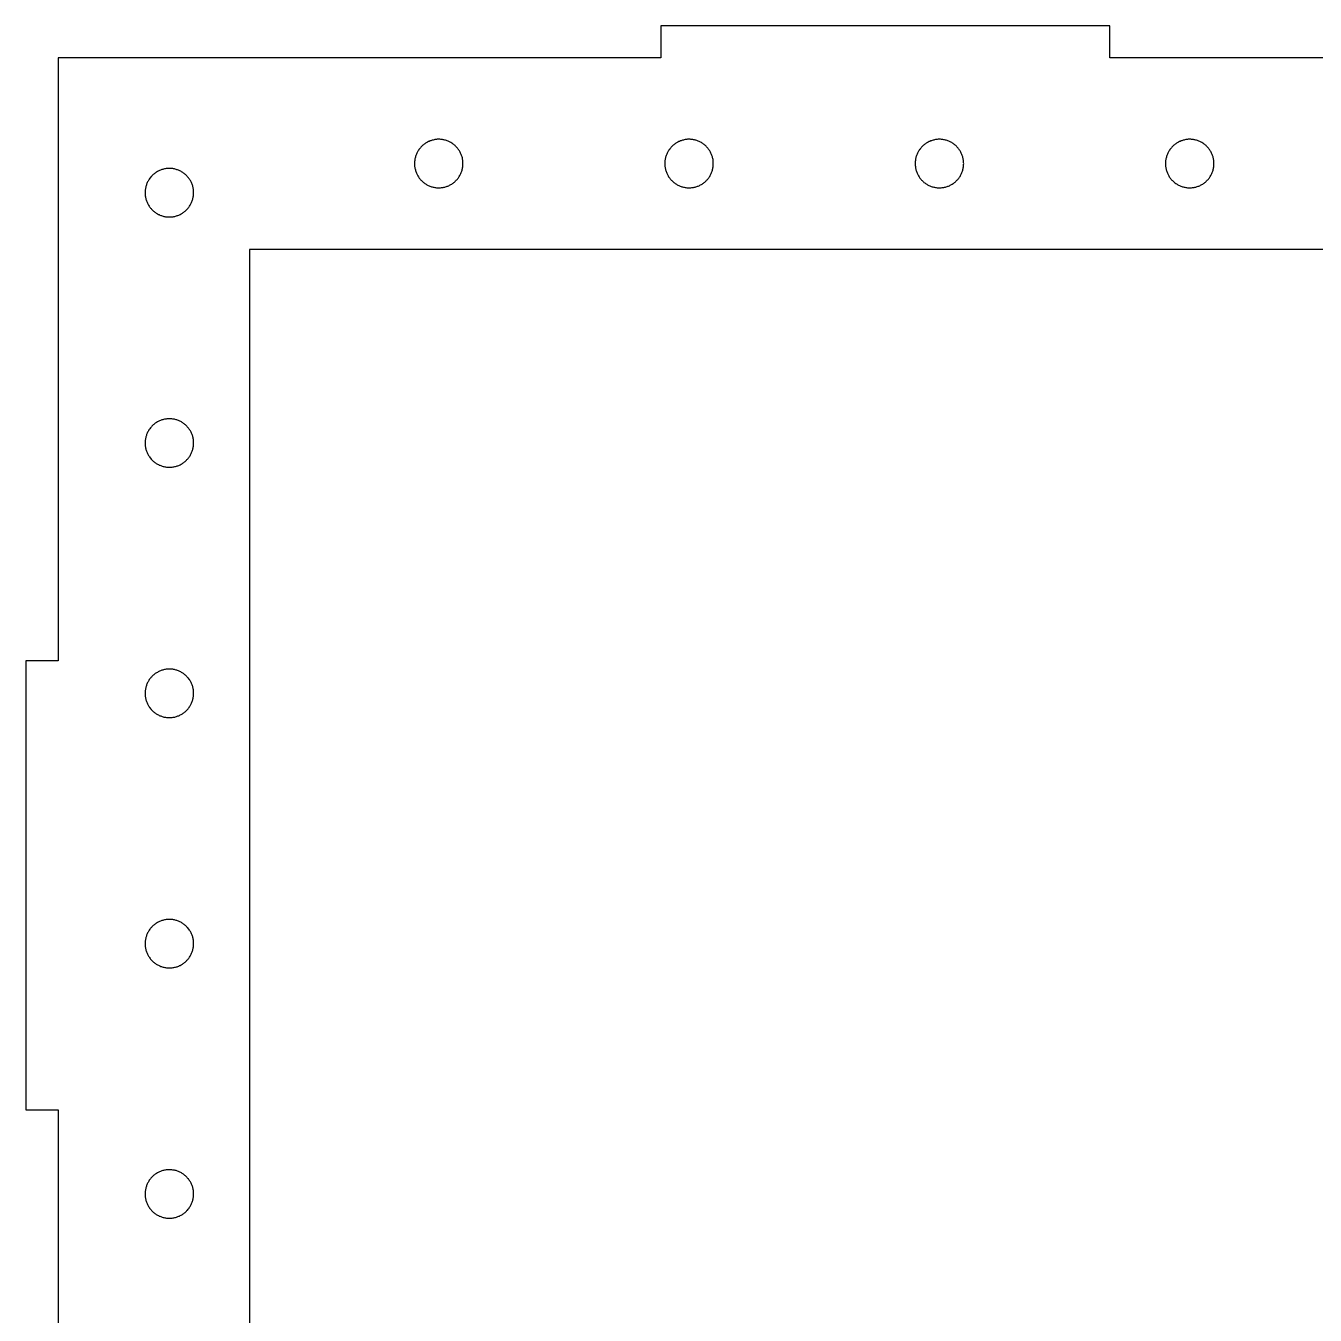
# Model space of a CAD drawing. Header units: millimetres. Extents: x 240 to 1017, y -90 to 481.
# Drawn here: x 502.3 to 629.3, y 354.3 to 481.3 of the extents above; entities that cross this region are included whole.
import ezdxf

# ---------------------------------------------------------------- set-up
doc = ezdxf.new("R2010")
doc.units = ezdxf.units.MM
doc.layers.add('Default', color=18, linetype='Continuous', true_color=0x000000)

msp = doc.modelspace()

# ---------------------------------------------------------------- linework, layer by layer
at = {"layer": 'Default'}
msp.add_lwpolyline([(649.52, 478.15), (609.06, 478.15), (609.06, 481.32), (564.85, 481.32), (564.85, 478.15), (505.47, 478.15), (505.47, 418.76), (502.29, 418.76), (502.29, 374.55), (505.47, 374.55), (505.47, 334.09), (502.29, 334.09), (502.29, 289.88), (505.47, 289.88), (505.47, 230.5), (564.85, 230.5), (564.85, 227.32), (609.06, 227.32), (609.06, 230.5), (649.52, 230.5)], dxfattribs=at)
for points in [[(545.34, 467.5), (545.35, 467.58), (545.35, 467.67), (545.35, 467.75), (545.35, 467.83), (545.35, 467.91), (545.34, 468), (545.33, 468.08), (545.32, 468.16), (545.3, 468.24), (545.29, 468.32), (545.26, 468.4), (545.24, 468.48), (545.21, 468.56), (545.18, 468.64), (545.15, 468.71), (545.12, 468.79), (545.08, 468.86), (545.04, 468.94), (545, 469.01), (544.95, 469.08), (544.91, 469.15), (544.86, 469.21), (544.8, 469.28), (544.75, 469.34), (544.69, 469.4), (544.63, 469.46), (544.57, 469.52), (544.51, 469.57), (544.45, 469.62), (544.38, 469.67), (544.31, 469.72), (544.25, 469.77), (544.17, 469.81), (544.1, 469.85), (544.03, 469.89), (543.95, 469.93), (543.88, 469.96), (543.8, 469.99), (543.72, 470.02), (543.64, 470.04), (543.56, 470.06), (543.48, 470.08), (543.4, 470.1), (543.32, 470.11), (543.24, 470.12), (543.16, 470.13), (543.07, 470.14), (542.99, 470.14), (542.91, 470.14), (542.82, 470.14), (542.74, 470.13), (542.66, 470.12), (542.58, 470.11), (542.5, 470.09), (542.41, 470.07), (542.33, 470.05), (542.25, 470.03), (542.18, 470), (542.1, 469.98), (542.02, 469.94), (541.95, 469.91), (541.87, 469.87), (541.8, 469.83), (541.73, 469.79), (541.66, 469.75), (541.59, 469.7), (541.52, 469.65), (541.46, 469.6), (541.39, 469.55), (541.33, 469.49), (541.27, 469.43), (541.21, 469.37), (541.16, 469.31), (541.11, 469.25), (541.05, 469.18), (541.01, 469.12), (540.96, 469.05), (540.92, 468.98), (540.88, 468.91), (540.84, 468.83), (540.8, 468.76), (540.77, 468.68), (540.74, 468.6), (540.71, 468.53), (540.68, 468.45), (540.66, 468.37), (540.64, 468.29), (540.62, 468.21), (540.61, 468.12), (540.6, 468.04), (540.59, 467.96), (540.58, 467.88), (540.58, 467.79), (540.58, 467.71), (540.58, 467.63), (540.59, 467.55), (540.59, 467.46), (540.61, 467.38), (540.62, 467.3), (540.64, 467.22), (540.66, 467.14), (540.68, 467.06), (540.71, 466.98), (540.73, 466.9), (540.76, 466.82), (540.8, 466.75), (540.83, 466.67), (540.87, 466.6), (540.91, 466.53), (540.96, 466.46), (541, 466.39), (541.05, 466.32), (541.1, 466.26), (541.16, 466.19), (541.21, 466.13), (541.27, 466.07), (541.33, 466.01), (541.39, 465.96), (541.45, 465.9), (541.52, 465.85), (541.58, 465.8), (541.65, 465.76), (541.72, 465.71), (541.79, 465.67), (541.87, 465.63), (541.94, 465.59), (542.02, 465.56), (542.09, 465.53), (542.17, 465.5), (542.25, 465.47), (542.33, 465.45), (542.41, 465.43), (542.49, 465.41), (542.57, 465.39), (542.65, 465.38), (542.74, 465.37), (542.82, 465.37), (542.9, 465.36), (542.98, 465.36), (543.07, 465.36), (543.15, 465.37), (543.23, 465.38), (543.31, 465.39), (543.4, 465.4), (543.48, 465.42), (543.56, 465.44), (543.64, 465.46), (543.72, 465.48), (543.8, 465.51), (543.87, 465.54), (543.95, 465.57), (544.02, 465.61), (544.1, 465.65), (544.17, 465.69), (544.24, 465.73), (544.31, 465.78), (544.38, 465.82), (544.44, 465.87), (544.51, 465.93), (544.57, 465.98), (544.63, 466.04), (544.69, 466.1), (544.75, 466.16), (544.8, 466.22), (544.85, 466.28), (544.9, 466.35), (544.95, 466.42), (544.99, 466.49), (545.04, 466.56), (545.08, 466.63), (545.11, 466.71), (545.15, 466.78), (545.18, 466.86), (545.21, 466.94), (545.24, 467.01), (545.26, 467.09), (545.28, 467.17), (545.3, 467.25), (545.32, 467.34), (545.33, 467.42)], [(570, 467.5), (570, 467.58), (570.01, 467.67), (570.01, 467.75), (570.01, 467.83), (570.01, 467.91), (570, 468), (569.99, 468.08), (569.98, 468.16), (569.96, 468.24), (569.94, 468.32), (569.92, 468.4), (569.9, 468.48), (569.87, 468.56), (569.84, 468.64), (569.81, 468.71), (569.77, 468.79), (569.74, 468.86), (569.7, 468.94), (569.65, 469.01), (569.61, 469.08), (569.56, 469.15), (569.51, 469.21), (569.46, 469.28), (569.41, 469.34), (569.35, 469.4), (569.29, 469.46), (569.23, 469.52), (569.17, 469.57), (569.1, 469.62), (569.04, 469.67), (568.97, 469.72), (568.9, 469.77), (568.83, 469.81), (568.76, 469.85), (568.68, 469.89), (568.61, 469.93), (568.53, 469.96), (568.46, 469.99), (568.38, 470.02), (568.3, 470.04), (568.22, 470.06), (568.14, 470.08), (568.06, 470.1), (567.98, 470.11), (567.89, 470.12), (567.81, 470.13), (567.73, 470.14), (567.65, 470.14), (567.56, 470.14), (567.48, 470.14), (567.4, 470.13), (567.31, 470.12), (567.23, 470.11), (567.15, 470.09), (567.07, 470.07), (566.99, 470.05), (566.91, 470.03), (566.83, 470), (566.75, 469.98), (566.68, 469.94), (566.6, 469.91), (566.53, 469.87), (566.45, 469.83), (566.38, 469.79), (566.31, 469.75), (566.24, 469.7), (566.18, 469.65), (566.11, 469.6), (566.05, 469.55), (565.99, 469.49), (565.93, 469.43), (565.87, 469.37), (565.81, 469.31), (565.76, 469.25), (565.71, 469.18), (565.66, 469.12), (565.62, 469.05), (565.57, 468.98), (565.53, 468.91), (565.49, 468.83), (565.46, 468.76), (565.42, 468.68), (565.39, 468.6), (565.36, 468.53), (565.34, 468.45), (565.31, 468.37), (565.29, 468.29), (565.28, 468.21), (565.26, 468.12), (565.25, 468.04), (565.24, 467.96), (565.24, 467.88), (565.23, 467.79), (565.23, 467.71), (565.24, 467.63), (565.24, 467.55), (565.25, 467.46), (565.26, 467.38), (565.28, 467.3), (565.29, 467.22), (565.31, 467.14), (565.34, 467.06), (565.36, 466.98), (565.39, 466.9), (565.42, 466.82), (565.45, 466.75), (565.49, 466.67), (565.53, 466.6), (565.57, 466.53), (565.61, 466.46), (565.66, 466.39), (565.71, 466.32), (565.76, 466.26), (565.81, 466.19), (565.87, 466.13), (565.92, 466.07), (565.98, 466.01), (566.04, 465.96), (566.11, 465.9), (566.17, 465.85), (566.24, 465.8), (566.31, 465.76), (566.38, 465.71), (566.45, 465.67), (566.52, 465.63), (566.6, 465.59), (566.67, 465.56), (566.75, 465.53), (566.83, 465.5), (566.91, 465.47), (566.98, 465.45), (567.06, 465.43), (567.15, 465.41), (567.23, 465.39), (567.31, 465.38), (567.39, 465.37), (567.47, 465.37), (567.56, 465.36), (567.64, 465.36), (567.72, 465.36), (567.81, 465.37), (567.89, 465.38), (567.97, 465.39), (568.05, 465.4), (568.13, 465.42), (568.21, 465.44), (568.29, 465.46), (568.37, 465.48), (568.45, 465.51), (568.53, 465.54), (568.61, 465.57), (568.68, 465.61), (568.75, 465.65), (568.83, 465.69), (568.9, 465.73), (568.97, 465.78), (569.03, 465.82), (569.1, 465.87), (569.16, 465.93), (569.23, 465.98), (569.29, 466.04), (569.35, 466.1), (569.4, 466.16), (569.46, 466.22), (569.51, 466.28), (569.56, 466.35), (569.61, 466.42), (569.65, 466.49), (569.69, 466.56), (569.73, 466.63), (569.77, 466.71), (569.81, 466.78), (569.84, 466.86), (569.87, 466.94), (569.89, 467.01), (569.92, 467.09), (569.94, 467.17), (569.96, 467.25), (569.97, 467.34), (569.99, 467.42)], [(594.65, 467.5), (594.66, 467.58), (594.66, 467.67), (594.67, 467.75), (594.66, 467.83), (594.66, 467.91), (594.65, 468), (594.64, 468.08), (594.63, 468.16), (594.62, 468.24), (594.6, 468.32), (594.58, 468.4), (594.55, 468.48), (594.52, 468.56), (594.5, 468.64), (594.46, 468.71), (594.43, 468.79), (594.39, 468.86), (594.35, 468.94), (594.31, 469.01), (594.26, 469.08), (594.22, 469.15), (594.17, 469.21), (594.11, 469.28), (594.06, 469.34), (594, 469.4), (593.95, 469.46), (593.89, 469.52), (593.82, 469.57), (593.76, 469.62), (593.69, 469.67), (593.63, 469.72), (593.56, 469.77), (593.49, 469.81), (593.41, 469.85), (593.34, 469.89), (593.27, 469.93), (593.19, 469.96), (593.11, 469.99), (593.03, 470.02), (592.95, 470.04), (592.87, 470.06), (592.79, 470.08), (592.71, 470.1), (592.63, 470.11), (592.55, 470.12), (592.47, 470.13), (592.38, 470.14), (592.3, 470.14), (592.22, 470.14), (592.14, 470.14), (592.05, 470.13), (591.97, 470.12), (591.89, 470.11), (591.81, 470.09), (591.73, 470.07), (591.65, 470.05), (591.57, 470.03), (591.49, 470), (591.41, 469.98), (591.33, 469.94), (591.26, 469.91), (591.18, 469.87), (591.11, 469.83), (591.04, 469.79), (590.97, 469.75), (590.9, 469.7), (590.83, 469.65), (590.77, 469.6), (590.7, 469.55), (590.64, 469.49), (590.58, 469.43), (590.53, 469.37), (590.47, 469.31), (590.42, 469.25), (590.37, 469.18), (590.32, 469.12), (590.27, 469.05), (590.23, 468.98), (590.19, 468.91), (590.15, 468.83), (590.11, 468.76), (590.08, 468.68), (590.05, 468.6), (590.02, 468.53), (589.99, 468.45), (589.97, 468.37), (589.95, 468.29), (589.93, 468.21), (589.92, 468.12), (589.91, 468.04), (589.9, 467.96), (589.89, 467.88), (589.89, 467.79), (589.89, 467.71), (589.89, 467.63), (589.9, 467.55), (589.91, 467.46), (589.92, 467.38), (589.93, 467.3), (589.95, 467.22), (589.97, 467.14), (589.99, 467.06), (590.02, 466.98), (590.04, 466.9), (590.08, 466.82), (590.11, 466.75), (590.15, 466.67), (590.18, 466.6), (590.23, 466.53), (590.27, 466.46), (590.31, 466.39), (590.36, 466.32), (590.41, 466.26), (590.47, 466.19), (590.52, 466.13), (590.58, 466.07), (590.64, 466.01), (590.7, 465.96), (590.76, 465.9), (590.83, 465.85), (590.9, 465.8), (590.96, 465.76), (591.03, 465.71), (591.11, 465.67), (591.18, 465.63), (591.25, 465.59), (591.33, 465.56), (591.4, 465.53), (591.48, 465.5), (591.56, 465.47), (591.64, 465.45), (591.72, 465.43), (591.8, 465.41), (591.88, 465.39), (591.97, 465.38), (592.05, 465.37), (592.13, 465.37), (592.21, 465.36), (592.3, 465.36), (592.38, 465.36), (592.46, 465.37), (592.54, 465.38), (592.63, 465.39), (592.71, 465.4), (592.79, 465.42), (592.87, 465.44), (592.95, 465.46), (593.03, 465.48), (593.11, 465.51), (593.18, 465.54), (593.26, 465.57), (593.34, 465.61), (593.41, 465.65), (593.48, 465.69), (593.55, 465.73), (593.62, 465.78), (593.69, 465.82), (593.76, 465.87), (593.82, 465.93), (593.88, 465.98), (593.94, 466.04), (594, 466.1), (594.06, 466.16), (594.11, 466.22), (594.16, 466.28), (594.21, 466.35), (594.26, 466.42), (594.31, 466.49), (594.35, 466.56), (594.39, 466.63), (594.43, 466.71), (594.46, 466.78), (594.49, 466.86), (594.52, 466.94), (594.55, 467.01), (594.57, 467.09), (594.6, 467.17), (594.61, 467.25), (594.63, 467.34), (594.64, 467.42)], [(619.31, 467.5), (619.32, 467.58), (619.32, 467.67), (619.32, 467.75), (619.32, 467.83), (619.32, 467.91), (619.31, 468), (619.3, 468.08), (619.29, 468.16), (619.27, 468.24), (619.25, 468.32), (619.23, 468.4), (619.21, 468.48), (619.18, 468.56), (619.15, 468.64), (619.12, 468.71), (619.08, 468.79), (619.05, 468.86), (619.01, 468.94), (618.96, 469.01), (618.92, 469.08), (618.87, 469.15), (618.82, 469.21), (618.77, 469.28), (618.72, 469.34), (618.66, 469.4), (618.6, 469.46), (618.54, 469.52), (618.48, 469.57), (618.42, 469.62), (618.35, 469.67), (618.28, 469.72), (618.21, 469.77), (618.14, 469.81), (618.07, 469.85), (618, 469.89), (617.92, 469.93), (617.84, 469.96), (617.77, 469.99), (617.69, 470.02), (617.61, 470.04), (617.53, 470.06), (617.45, 470.08), (617.37, 470.1), (617.29, 470.11), (617.2, 470.12), (617.12, 470.13), (617.04, 470.14), (616.96, 470.14), (616.87, 470.14), (616.79, 470.14), (616.71, 470.13), (616.63, 470.12), (616.54, 470.11), (616.46, 470.09), (616.38, 470.07), (616.3, 470.05), (616.22, 470.03), (616.14, 470), (616.06, 469.98), (615.99, 469.94), (615.91, 469.91), (615.84, 469.87), (615.77, 469.83), (615.69, 469.79), (615.62, 469.75), (615.55, 469.7), (615.49, 469.65), (615.42, 469.6), (615.36, 469.55), (615.3, 469.49), (615.24, 469.43), (615.18, 469.37), (615.13, 469.31), (615.07, 469.25), (615.02, 469.18), (614.97, 469.12), (614.93, 469.05), (614.88, 468.98), (614.84, 468.91), (614.8, 468.83), (614.77, 468.76), (614.73, 468.68), (614.7, 468.6), (614.67, 468.53), (614.65, 468.45), (614.63, 468.37), (614.61, 468.29), (614.59, 468.21), (614.57, 468.12), (614.56, 468.04), (614.55, 467.96), (614.55, 467.88), (614.54, 467.79), (614.54, 467.71), (614.55, 467.63), (614.55, 467.55), (614.56, 467.46), (614.57, 467.38), (614.59, 467.3), (614.6, 467.22), (614.62, 467.14), (614.65, 467.06), (614.67, 466.98), (614.7, 466.9), (614.73, 466.82), (614.76, 466.75), (614.8, 466.67), (614.84, 466.6), (614.88, 466.53), (614.92, 466.46), (614.97, 466.39), (615.02, 466.32), (615.07, 466.26), (615.12, 466.19), (615.18, 466.13), (615.24, 466.07), (615.29, 466.01), (615.36, 465.96), (615.42, 465.9), (615.48, 465.85), (615.55, 465.8), (615.62, 465.76), (615.69, 465.71), (615.76, 465.67), (615.83, 465.63), (615.91, 465.59), (615.98, 465.56), (616.06, 465.53), (616.14, 465.5), (616.22, 465.47), (616.3, 465.45), (616.38, 465.43), (616.46, 465.41), (616.54, 465.39), (616.62, 465.38), (616.7, 465.37), (616.79, 465.37), (616.87, 465.36), (616.95, 465.36), (617.03, 465.36), (617.12, 465.37), (617.2, 465.38), (617.28, 465.39), (617.36, 465.4), (617.44, 465.42), (617.53, 465.44), (617.61, 465.46), (617.68, 465.48), (617.76, 465.51), (617.84, 465.54), (617.92, 465.57), (617.99, 465.61), (618.07, 465.65), (618.14, 465.69), (618.21, 465.73), (618.28, 465.78), (618.35, 465.82), (618.41, 465.87), (618.48, 465.93), (618.54, 465.98), (618.6, 466.04), (618.66, 466.1), (618.71, 466.16), (618.77, 466.22), (618.82, 466.28), (618.87, 466.35), (618.92, 466.42), (618.96, 466.49), (619, 466.56), (619.04, 466.63), (619.08, 466.71), (619.12, 466.78), (619.15, 466.86), (619.18, 466.94), (619.21, 467.01), (619.23, 467.09), (619.25, 467.17), (619.27, 467.25), (619.29, 467.34), (619.3, 467.42)], [(516.68, 467.26), (516.6, 467.26), (516.52, 467.27), (516.44, 467.27), (516.35, 467.27), (516.27, 467.27), (516.19, 467.26), (516.11, 467.25), (516.02, 467.24), (515.94, 467.22), (515.86, 467.2), (515.78, 467.18), (515.7, 467.16), (515.62, 467.13), (515.55, 467.1), (515.47, 467.07), (515.39, 467.03), (515.32, 467), (515.25, 466.96), (515.18, 466.91), (515.11, 466.87), (515.04, 466.82), (514.97, 466.77), (514.91, 466.72), (514.84, 466.67), (514.78, 466.61), (514.72, 466.55), (514.67, 466.49), (514.61, 466.43), (514.56, 466.36), (514.51, 466.3), (514.46, 466.23), (514.42, 466.16), (514.37, 466.09), (514.33, 466.02), (514.29, 465.94), (514.26, 465.87), (514.23, 465.79), (514.19, 465.72), (514.17, 465.64), (514.14, 465.56), (514.12, 465.48), (514.1, 465.4), (514.08, 465.32), (514.07, 465.24), (514.06, 465.15), (514.05, 465.07), (514.05, 464.99), (514.04, 464.91), (514.05, 464.82), (514.05, 464.74), (514.06, 464.66), (514.06, 464.57), (514.08, 464.49), (514.09, 464.41), (514.11, 464.33), (514.13, 464.25), (514.15, 464.17), (514.18, 464.09), (514.21, 464.01), (514.24, 463.94), (514.27, 463.86), (514.31, 463.79), (514.35, 463.71), (514.39, 463.64), (514.44, 463.57), (514.48, 463.5), (514.53, 463.44), (514.58, 463.37), (514.64, 463.31), (514.69, 463.25), (514.75, 463.19), (514.81, 463.13), (514.87, 463.07), (514.94, 463.02), (515, 462.97), (515.07, 462.92), (515.14, 462.88), (515.21, 462.83), (515.28, 462.79), (515.35, 462.75), (515.43, 462.72), (515.5, 462.68), (515.58, 462.65), (515.66, 462.62), (515.74, 462.6), (515.82, 462.57), (515.9, 462.55), (515.98, 462.54), (516.06, 462.52), (516.14, 462.51), (516.22, 462.5), (516.31, 462.5), (516.39, 462.49), (516.47, 462.49), (516.56, 462.5), (516.64, 462.5), (516.72, 462.51), (516.8, 462.52), (516.88, 462.54), (516.97, 462.55), (517.05, 462.57), (517.13, 462.6), (517.2, 462.62), (517.28, 462.65), (517.36, 462.68), (517.44, 462.71), (517.51, 462.75), (517.58, 462.79), (517.66, 462.83), (517.73, 462.87), (517.79, 462.92), (517.86, 462.97), (517.93, 463.02), (517.99, 463.07), (518.05, 463.13), (518.11, 463.18), (518.17, 463.24), (518.23, 463.3), (518.28, 463.37), (518.33, 463.43), (518.38, 463.5), (518.43, 463.57), (518.47, 463.64), (518.51, 463.71), (518.55, 463.78), (518.59, 463.86), (518.62, 463.93), (518.66, 464.01), (518.69, 464.09), (518.71, 464.17), (518.74, 464.24), (518.76, 464.33), (518.77, 464.41), (518.79, 464.49), (518.8, 464.57), (518.81, 464.65), (518.82, 464.73), (518.82, 464.82), (518.82, 464.9), (518.82, 464.98), (518.81, 465.07), (518.81, 465.15), (518.8, 465.23), (518.78, 465.31), (518.77, 465.39), (518.75, 465.47), (518.73, 465.55), (518.7, 465.63), (518.67, 465.71), (518.64, 465.79), (518.61, 465.87), (518.57, 465.94), (518.54, 466.01), (518.5, 466.09), (518.45, 466.16), (518.41, 466.23), (518.36, 466.29), (518.31, 466.36), (518.26, 466.42), (518.2, 466.49), (518.15, 466.55), (518.09, 466.61), (518.03, 466.66), (517.96, 466.72), (517.9, 466.77), (517.83, 466.82), (517.76, 466.87), (517.69, 466.91), (517.62, 466.95), (517.55, 466.99), (517.48, 467.03), (517.4, 467.07), (517.33, 467.1), (517.25, 467.13), (517.17, 467.15), (517.09, 467.18), (517.01, 467.2), (516.93, 467.22), (516.85, 467.23), (516.77, 467.25)], [(524.31, 249.34), (734.27, 249.34), (734.27, 459.3), (524.31, 459.3)], [(516.68, 442.6), (516.6, 442.61), (516.52, 442.61), (516.44, 442.62), (516.35, 442.61), (516.27, 442.61), (516.19, 442.6), (516.11, 442.59), (516.02, 442.58), (515.94, 442.56), (515.86, 442.55), (515.78, 442.52), (515.7, 442.5), (515.62, 442.47), (515.55, 442.44), (515.47, 442.41), (515.39, 442.38), (515.32, 442.34), (515.25, 442.3), (515.18, 442.26), (515.11, 442.21), (515.04, 442.17), (514.97, 442.12), (514.91, 442.06), (514.84, 442.01), (514.78, 441.95), (514.72, 441.9), (514.67, 441.83), (514.61, 441.77), (514.56, 441.71), (514.51, 441.64), (514.46, 441.57), (514.42, 441.51), (514.37, 441.43), (514.33, 441.36), (514.29, 441.29), (514.26, 441.21), (514.23, 441.14), (514.19, 441.06), (514.17, 440.98), (514.14, 440.9), (514.12, 440.82), (514.1, 440.74), (514.08, 440.66), (514.07, 440.58), (514.06, 440.5), (514.05, 440.42), (514.05, 440.33), (514.04, 440.25), (514.05, 440.17), (514.05, 440.08), (514.06, 440), (514.06, 439.92), (514.08, 439.84), (514.09, 439.76), (514.11, 439.67), (514.13, 439.59), (514.15, 439.51), (514.18, 439.44), (514.21, 439.36), (514.24, 439.28), (514.27, 439.21), (514.31, 439.13), (514.35, 439.06), (514.39, 438.99), (514.44, 438.92), (514.48, 438.85), (514.53, 438.78), (514.58, 438.72), (514.64, 438.65), (514.69, 438.59), (514.75, 438.53), (514.81, 438.47), (514.87, 438.42), (514.94, 438.37), (515, 438.32), (515.07, 438.27), (515.14, 438.22), (515.21, 438.18), (515.28, 438.14), (515.35, 438.1), (515.43, 438.06), (515.5, 438.03), (515.58, 438), (515.66, 437.97), (515.74, 437.94), (515.82, 437.92), (515.9, 437.9), (515.98, 437.88), (516.06, 437.87), (516.14, 437.86), (516.22, 437.85), (516.31, 437.84), (516.39, 437.84), (516.47, 437.84), (516.56, 437.84), (516.64, 437.85), (516.72, 437.86), (516.8, 437.87), (516.88, 437.88), (516.97, 437.9), (517.05, 437.92), (517.13, 437.94), (517.2, 437.97), (517.28, 437.99), (517.36, 438.02), (517.44, 438.06), (517.51, 438.09), (517.58, 438.13), (517.66, 438.17), (517.73, 438.22), (517.79, 438.26), (517.86, 438.31), (517.93, 438.36), (517.99, 438.42), (518.05, 438.47), (518.11, 438.53), (518.17, 438.59), (518.23, 438.65), (518.28, 438.71), (518.33, 438.78), (518.38, 438.84), (518.43, 438.91), (518.47, 438.98), (518.51, 439.05), (518.55, 439.13), (518.59, 439.2), (518.62, 439.28), (518.66, 439.35), (518.69, 439.43), (518.71, 439.51), (518.74, 439.59), (518.76, 439.67), (518.77, 439.75), (518.79, 439.83), (518.8, 439.91), (518.81, 440), (518.82, 440.08), (518.82, 440.16), (518.82, 440.24), (518.82, 440.33), (518.81, 440.41), (518.81, 440.49), (518.8, 440.58), (518.78, 440.66), (518.77, 440.74), (518.75, 440.82), (518.73, 440.9), (518.7, 440.98), (518.67, 441.06), (518.64, 441.13), (518.61, 441.21), (518.57, 441.28), (518.54, 441.36), (518.5, 441.43), (518.45, 441.5), (518.41, 441.57), (518.36, 441.64), (518.31, 441.7), (518.26, 441.77), (518.2, 441.83), (518.15, 441.89), (518.09, 441.95), (518.03, 442.01), (517.96, 442.06), (517.9, 442.11), (517.83, 442.16), (517.76, 442.21), (517.69, 442.25), (517.62, 442.3), (517.55, 442.34), (517.48, 442.38), (517.4, 442.41), (517.33, 442.44), (517.25, 442.47), (517.17, 442.5), (517.09, 442.52), (517.01, 442.54), (516.93, 442.56), (516.85, 442.58), (516.77, 442.59)], [(516.68, 417.95), (516.6, 417.95), (516.52, 417.96), (516.44, 417.96), (516.35, 417.96), (516.27, 417.95), (516.19, 417.95), (516.11, 417.94), (516.02, 417.92), (515.94, 417.91), (515.86, 417.89), (515.78, 417.87), (515.7, 417.84), (515.62, 417.82), (515.55, 417.79), (515.47, 417.76), (515.39, 417.72), (515.32, 417.68), (515.25, 417.64), (515.18, 417.6), (515.11, 417.56), (515.04, 417.51), (514.97, 417.46), (514.91, 417.41), (514.84, 417.35), (514.78, 417.3), (514.72, 417.24), (514.67, 417.18), (514.61, 417.12), (514.56, 417.05), (514.51, 416.99), (514.46, 416.92), (514.42, 416.85), (514.37, 416.78), (514.33, 416.71), (514.29, 416.63), (514.26, 416.56), (514.23, 416.48), (514.19, 416.41), (514.17, 416.33), (514.14, 416.25), (514.12, 416.17), (514.1, 416.09), (514.08, 416.01), (514.07, 415.92), (514.06, 415.84), (514.05, 415.76), (514.05, 415.68), (514.04, 415.59), (514.05, 415.51), (514.05, 415.43), (514.06, 415.35), (514.06, 415.26), (514.08, 415.18), (514.09, 415.1), (514.11, 415.02), (514.13, 414.94), (514.15, 414.86), (514.18, 414.78), (514.21, 414.7), (514.24, 414.63), (514.27, 414.55), (514.31, 414.48), (514.35, 414.4), (514.39, 414.33), (514.44, 414.26), (514.48, 414.19), (514.53, 414.13), (514.58, 414.06), (514.64, 414), (514.69, 413.94), (514.75, 413.88), (514.81, 413.82), (514.87, 413.76), (514.94, 413.71), (515, 413.66), (515.07, 413.61), (515.14, 413.56), (515.21, 413.52), (515.28, 413.48), (515.35, 413.44), (515.43, 413.4), (515.5, 413.37), (515.58, 413.34), (515.66, 413.31), (515.74, 413.29), (515.82, 413.26), (515.9, 413.24), (515.98, 413.23), (516.06, 413.21), (516.14, 413.2), (516.22, 413.19), (516.31, 413.19), (516.39, 413.18), (516.47, 413.18), (516.56, 413.19), (516.64, 413.19), (516.72, 413.2), (516.8, 413.21), (516.88, 413.23), (516.97, 413.24), (517.05, 413.26), (517.13, 413.28), (517.2, 413.31), (517.28, 413.34), (517.36, 413.37), (517.44, 413.4), (517.51, 413.44), (517.58, 413.48), (517.66, 413.52), (517.73, 413.56), (517.79, 413.61), (517.86, 413.66), (517.93, 413.71), (517.99, 413.76), (518.05, 413.82), (518.11, 413.87), (518.17, 413.93), (518.23, 413.99), (518.28, 414.06), (518.33, 414.12), (518.38, 414.19), (518.43, 414.26), (518.47, 414.33), (518.51, 414.4), (518.55, 414.47), (518.59, 414.55), (518.62, 414.62), (518.66, 414.7), (518.69, 414.78), (518.71, 414.85), (518.74, 414.93), (518.76, 415.01), (518.77, 415.09), (518.79, 415.18), (518.8, 415.26), (518.81, 415.34), (518.82, 415.42), (518.82, 415.51), (518.82, 415.59), (518.82, 415.67), (518.81, 415.75), (518.81, 415.84), (518.8, 415.92), (518.78, 416), (518.77, 416.08), (518.75, 416.16), (518.73, 416.24), (518.7, 416.32), (518.67, 416.4), (518.64, 416.48), (518.61, 416.55), (518.57, 416.63), (518.54, 416.7), (518.5, 416.78), (518.45, 416.85), (518.41, 416.92), (518.36, 416.98), (518.31, 417.05), (518.26, 417.11), (518.2, 417.18), (518.15, 417.24), (518.09, 417.29), (518.03, 417.35), (517.96, 417.41), (517.9, 417.46), (517.83, 417.51), (517.76, 417.55), (517.69, 417.6), (517.62, 417.64), (517.55, 417.68), (517.48, 417.72), (517.4, 417.75), (517.33, 417.79), (517.25, 417.82), (517.17, 417.84), (517.09, 417.87), (517.01, 417.89), (516.93, 417.91), (516.85, 417.92), (516.77, 417.94)], [(516.68, 393.29), (516.6, 393.3), (516.52, 393.3), (516.44, 393.3), (516.35, 393.3), (516.27, 393.3), (516.19, 393.29), (516.11, 393.28), (516.02, 393.27), (515.94, 393.25), (515.86, 393.23), (515.78, 393.21), (515.7, 393.19), (515.62, 393.16), (515.55, 393.13), (515.47, 393.1), (515.39, 393.07), (515.32, 393.03), (515.25, 392.99), (515.18, 392.95), (515.11, 392.9), (515.04, 392.85), (514.97, 392.8), (514.91, 392.75), (514.84, 392.7), (514.78, 392.64), (514.72, 392.58), (514.67, 392.52), (514.61, 392.46), (514.56, 392.4), (514.51, 392.33), (514.46, 392.26), (514.42, 392.19), (514.37, 392.12), (514.33, 392.05), (514.29, 391.98), (514.26, 391.9), (514.23, 391.83), (514.19, 391.75), (514.17, 391.67), (514.14, 391.59), (514.12, 391.51), (514.1, 391.43), (514.08, 391.35), (514.07, 391.27), (514.06, 391.19), (514.05, 391.1), (514.05, 391.02), (514.04, 390.94), (514.05, 390.86), (514.05, 390.77), (514.06, 390.69), (514.06, 390.61), (514.08, 390.53), (514.09, 390.44), (514.11, 390.36), (514.13, 390.28), (514.15, 390.2), (514.18, 390.12), (514.21, 390.05), (514.24, 389.97), (514.27, 389.89), (514.31, 389.82), (514.35, 389.75), (514.39, 389.68), (514.44, 389.61), (514.48, 389.54), (514.53, 389.47), (514.58, 389.4), (514.64, 389.34), (514.69, 389.28), (514.75, 389.22), (514.81, 389.16), (514.87, 389.11), (514.94, 389.05), (515, 389), (515.07, 388.96), (515.14, 388.91), (515.21, 388.87), (515.28, 388.82), (515.35, 388.79), (515.43, 388.75), (515.5, 388.72), (515.58, 388.68), (515.66, 388.66), (515.74, 388.63), (515.82, 388.61), (515.9, 388.59), (515.98, 388.57), (516.06, 388.56), (516.14, 388.54), (516.22, 388.54), (516.31, 388.53), (516.39, 388.53), (516.47, 388.53), (516.56, 388.53), (516.64, 388.54), (516.72, 388.54), (516.8, 388.56), (516.88, 388.57), (516.97, 388.59), (517.05, 388.61), (517.13, 388.63), (517.2, 388.65), (517.28, 388.68), (517.36, 388.71), (517.44, 388.75), (517.51, 388.78), (517.58, 388.82), (517.66, 388.86), (517.73, 388.91), (517.79, 388.95), (517.86, 389), (517.93, 389.05), (517.99, 389.1), (518.05, 389.16), (518.11, 389.22), (518.17, 389.28), (518.23, 389.34), (518.28, 389.4), (518.33, 389.47), (518.38, 389.53), (518.43, 389.6), (518.47, 389.67), (518.51, 389.74), (518.55, 389.82), (518.59, 389.89), (518.62, 389.97), (518.66, 390.04), (518.69, 390.12), (518.71, 390.2), (518.74, 390.28), (518.76, 390.36), (518.77, 390.44), (518.79, 390.52), (518.8, 390.6), (518.81, 390.69), (518.82, 390.77), (518.82, 390.85), (518.82, 390.93), (518.82, 391.02), (518.81, 391.1), (518.81, 391.18), (518.8, 391.26), (518.78, 391.35), (518.77, 391.43), (518.75, 391.51), (518.73, 391.59), (518.7, 391.67), (518.67, 391.75), (518.64, 391.82), (518.61, 391.9), (518.57, 391.97), (518.54, 392.05), (518.5, 392.12), (518.45, 392.19), (518.41, 392.26), (518.36, 392.33), (518.31, 392.39), (518.26, 392.46), (518.2, 392.52), (518.15, 392.58), (518.09, 392.64), (518.03, 392.7), (517.96, 392.75), (517.9, 392.8), (517.83, 392.85), (517.76, 392.9), (517.69, 392.94), (517.62, 392.99), (517.55, 393.03), (517.48, 393.06), (517.4, 393.1), (517.33, 393.13), (517.25, 393.16), (517.17, 393.19), (517.09, 393.21), (517.01, 393.23), (516.93, 393.25), (516.85, 393.27), (516.77, 393.28)], [(516.68, 368.64), (516.6, 368.64), (516.52, 368.65), (516.44, 368.65), (516.35, 368.65), (516.27, 368.64), (516.19, 368.64), (516.11, 368.63), (516.02, 368.61), (515.94, 368.6), (515.86, 368.58), (515.78, 368.56), (515.7, 368.53), (515.62, 368.51), (515.55, 368.48), (515.47, 368.44), (515.39, 368.41), (515.32, 368.37), (515.25, 368.33), (515.18, 368.29), (515.11, 368.25), (515.04, 368.2), (514.97, 368.15), (514.91, 368.1), (514.84, 368.04), (514.78, 367.99), (514.72, 367.93), (514.67, 367.87), (514.61, 367.81), (514.56, 367.74), (514.51, 367.68), (514.46, 367.61), (514.42, 367.54), (514.37, 367.47), (514.33, 367.4), (514.29, 367.32), (514.26, 367.25), (514.23, 367.17), (514.19, 367.09), (514.17, 367.02), (514.14, 366.94), (514.12, 366.86), (514.1, 366.78), (514.08, 366.69), (514.07, 366.61), (514.06, 366.53), (514.05, 366.45), (514.05, 366.37), (514.04, 366.28), (514.05, 366.2), (514.05, 366.12), (514.06, 366.03), (514.06, 365.95), (514.08, 365.87), (514.09, 365.79), (514.11, 365.71), (514.13, 365.63), (514.15, 365.55), (514.18, 365.47), (514.21, 365.39), (514.24, 365.31), (514.27, 365.24), (514.31, 365.16), (514.35, 365.09), (514.39, 365.02), (514.44, 364.95), (514.48, 364.88), (514.53, 364.81), (514.58, 364.75), (514.64, 364.69), (514.69, 364.62), (514.75, 364.56), (514.81, 364.51), (514.87, 364.45), (514.94, 364.4), (515, 364.35), (515.07, 364.3), (515.14, 364.25), (515.21, 364.21), (515.28, 364.17), (515.35, 364.13), (515.43, 364.09), (515.5, 364.06), (515.58, 364.03), (515.66, 364), (515.74, 363.97), (515.82, 363.95), (515.9, 363.93), (515.98, 363.91), (516.06, 363.9), (516.14, 363.89), (516.22, 363.88), (516.31, 363.87), (516.39, 363.87), (516.47, 363.87), (516.56, 363.87), (516.64, 363.88), (516.72, 363.89), (516.8, 363.9), (516.88, 363.91), (516.97, 363.93), (517.05, 363.95), (517.13, 363.97), (517.2, 364), (517.28, 364.03), (517.36, 364.06), (517.44, 364.09), (517.51, 364.13), (517.58, 364.17), (517.66, 364.21), (517.73, 364.25), (517.79, 364.3), (517.86, 364.35), (517.93, 364.4), (517.99, 364.45), (518.05, 364.5), (518.11, 364.56), (518.17, 364.62), (518.23, 364.68), (518.28, 364.75), (518.33, 364.81), (518.38, 364.88), (518.43, 364.95), (518.47, 365.02), (518.51, 365.09), (518.55, 365.16), (518.59, 365.23), (518.62, 365.31), (518.66, 365.39), (518.69, 365.46), (518.71, 365.54), (518.74, 365.62), (518.76, 365.7), (518.77, 365.78), (518.79, 365.87), (518.8, 365.95), (518.81, 366.03), (518.82, 366.11), (518.82, 366.19), (518.82, 366.28), (518.82, 366.36), (518.81, 366.44), (518.81, 366.53), (518.8, 366.61), (518.78, 366.69), (518.77, 366.77), (518.75, 366.85), (518.73, 366.93), (518.7, 367.01), (518.67, 367.09), (518.64, 367.17), (518.61, 367.24), (518.57, 367.32), (518.54, 367.39), (518.5, 367.46), (518.45, 367.53), (518.41, 367.6), (518.36, 367.67), (518.31, 367.74), (518.26, 367.8), (518.2, 367.86), (518.15, 367.92), (518.09, 367.98), (518.03, 368.04), (517.96, 368.09), (517.9, 368.15), (517.83, 368.2), (517.76, 368.24), (517.69, 368.29), (517.62, 368.33), (517.55, 368.37), (517.48, 368.41), (517.4, 368.44), (517.33, 368.48), (517.25, 368.5), (517.17, 368.53), (517.09, 368.56), (517.01, 368.58), (516.93, 368.6), (516.85, 368.61), (516.77, 368.62)]]:
    msp.add_lwpolyline(points, close=True, dxfattribs=at)

doc.saveas('drawing.dxf')
